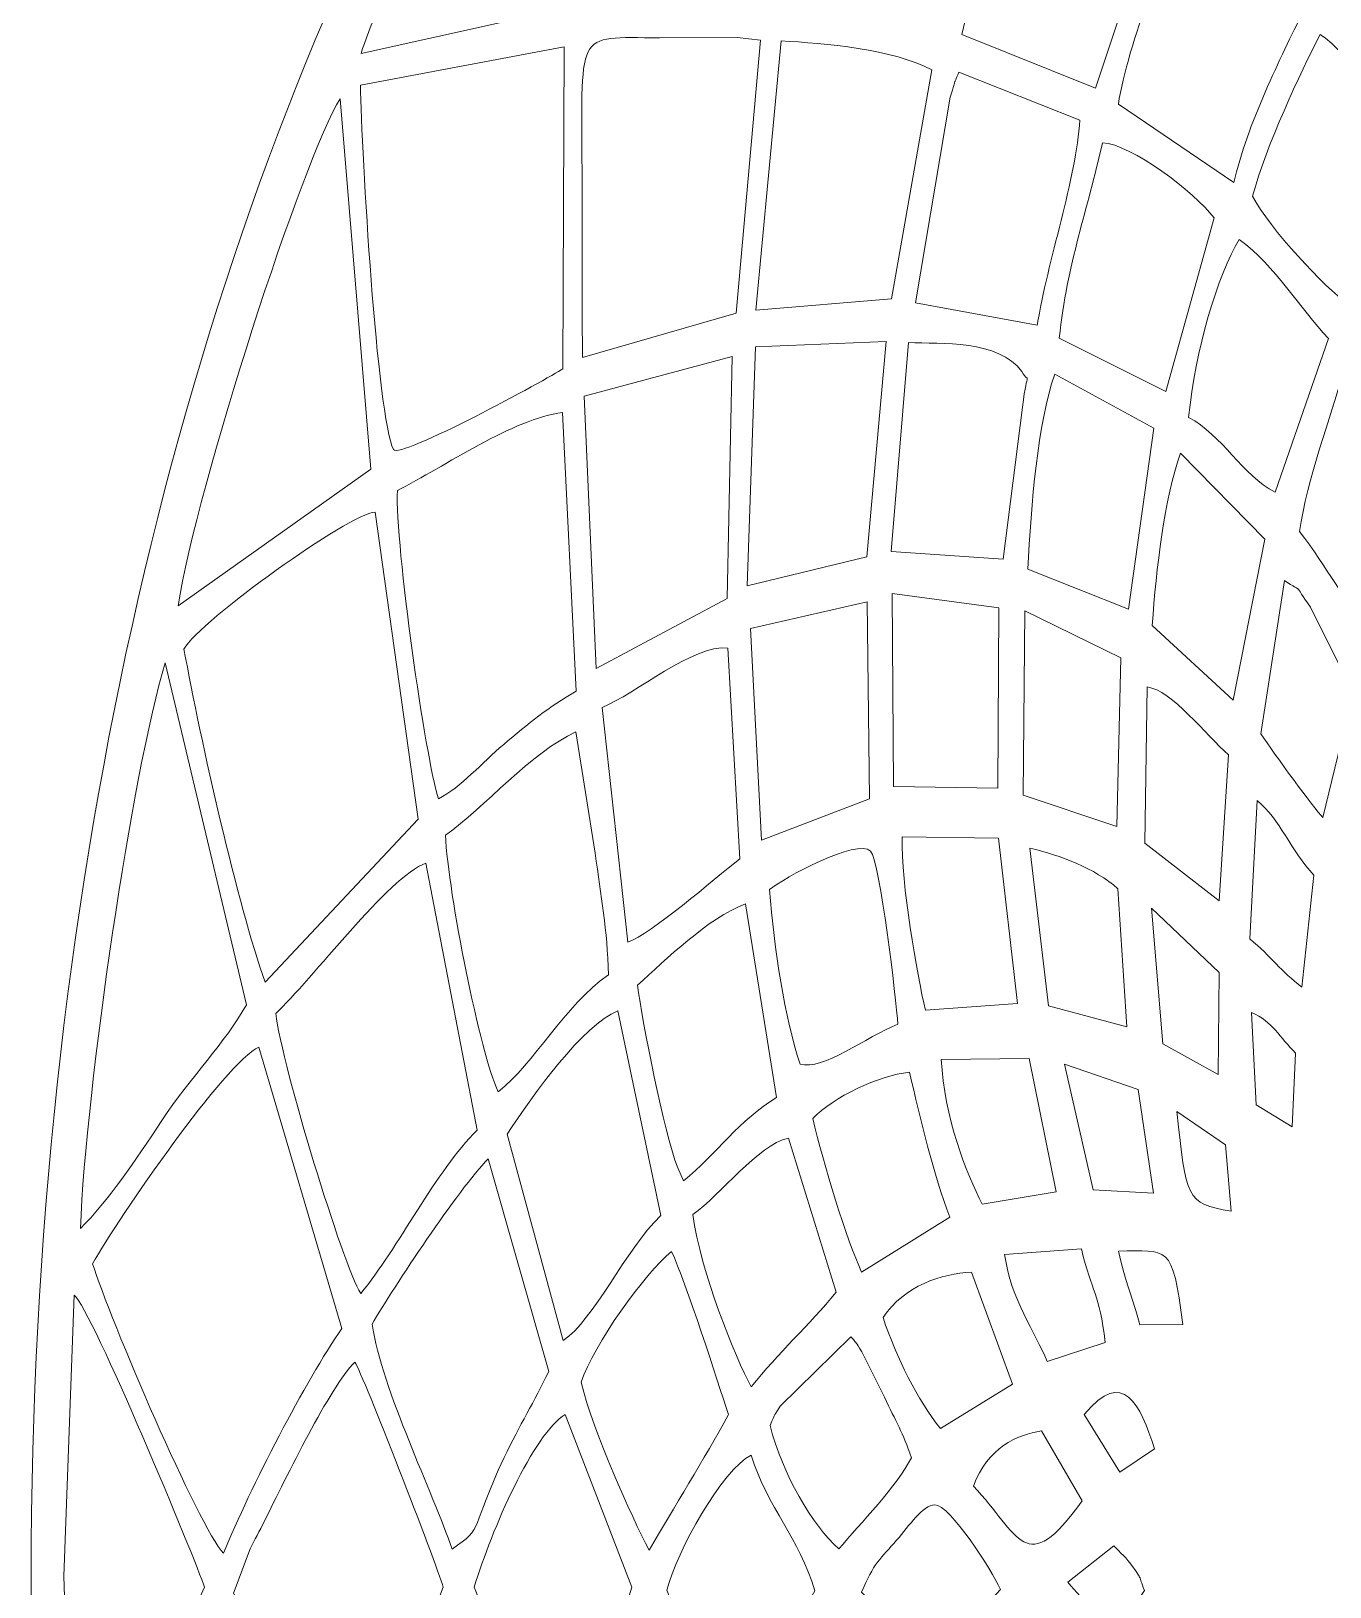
# Model space of a CAD drawing. Header units: millimetres. Extents: x -95 to 95, y -175 to 175.
# Drawn here: x 34.75 to 62.48, y -4.96 to 28.25 of the extents above; entities that cross this region are included whole.
import ezdxf

# ---------------------------------------------------------------- set-up
doc = ezdxf.new("R2010")
doc.units = ezdxf.units.MM
doc.header["$MEASUREMENT"] = 0
doc.layers.add('Camada 1', color=7, linetype='Continuous')

msp = doc.modelspace()

# ---------------------------------------------------------------- linework, layer by layer
at = {"layer": 'Camada 1', "color": 250, "lineweight": 9}
for points, knots in [([(67.0046, 54.0657), (67.0046, 54.0657), (67.0046, 49.4857), (67.0046, 49.4857), (67.0046, 49.4857), (82.5225, 47.4014), (94.7546, 23.9353), (94.7546, -4.7067), (94.7546, -4.7067), (94.7546, -34.7198), (81.3236, -59.0509), (64.7546, -59.0509), (64.7546, -59.0509), (48.1856, -59.0509), (34.7546, -34.7198), (34.7546, -4.7067), (34.7546, -4.7067), (34.7546, 23.9353), (46.9867, 47.4014), (62.5046, 49.4857), (62.5046, 49.4857), (62.5046, 49.4857), (62.5046, 54.0657), (62.5046, 54.0657), (62.5046, 54.0657), (62.5046, 55.3084), (63.5119, 56.3157), (64.7546, 56.3157), (64.7546, 56.3157), (65.9973, 56.3157), (67.0046, 55.3084), (67.0046, 54.0657)], [0, 0, 0, 0, 0.1111111, 0.1111111, 0.1111111, 0.1111111, 0.2222222, 0.2222222, 0.2222222, 0.2222222, 0.3333333, 0.3333333, 0.3333333, 0.3333333, 0.4444444, 0.4444444, 0.4444444, 0.4444444, 0.5555556, 0.5555556, 0.5555556, 0.5555556, 0.6666667, 0.6666667, 0.6666667, 0.6666667, 0.7777778, 0.7777778, 0.7777778, 0.7777778, 1, 1, 1, 1]), ([(41.7999, 27.7744), (41.7999, 27.7744), (46.1995, 28.7505), (46.1995, 28.7505), (46.1995, 28.7505), (46.1995, 28.7505), (46.6687, 36.5925), (46.6687, 36.5925), (46.6687, 36.5925), (46.1089, 36.1385), (44.4126, 33.1449), (44.0214, 32.4431), (44.0214, 32.4431), (43.5748, 31.6421), (42.0929, 28.8157), (41.7999, 27.7744)], [0, 0, 0, 0, 0.2, 0.2, 0.2, 0.2, 0.4, 0.4, 0.4, 0.4, 0.6, 0.6, 0.6, 0.6, 1, 1, 1, 1]), ([(54.6187, 28.1811), (54.6187, 28.1811), (57.4752, 27.0323), (57.4752, 27.0323), (57.4752, 27.0323), (57.4752, 27.0323), (58.9261, 31.4045), (58.9261, 31.4045), (58.9261, 31.4045), (58.2365, 32.2506), (56.828, 33.1561), (55.8693, 33.4041), (55.8693, 33.4041), (55.8693, 33.4041), (54.6187, 28.1811), (54.6187, 28.1811)], [0, 0, 0, 0, 0.2, 0.2, 0.2, 0.2, 0.4, 0.4, 0.4, 0.4, 0.6, 0.6, 0.6, 0.6, 1, 1, 1, 1]), ([(57.9628, 26.6911), (57.9628, 26.6911), (60.4311, 25.0176), (60.4311, 25.0176), (60.4311, 25.0176), (60.699, 26.2435), (61.4526, 27.7369), (61.8939, 28.6422), (61.8939, 28.6422), (61.3397, 29.5614), (60.1961, 30.5149), (59.4329, 31.0808), (59.4329, 31.0808), (59.0161, 30.1038), (58.1624, 27.9699), (57.9628, 26.6911)], [0, 0, 0, 0, 0.2, 0.2, 0.2, 0.2, 0.4, 0.4, 0.4, 0.4, 0.6, 0.6, 0.6, 0.6, 1, 1, 1, 1]), ([(46.5154, 24.9592), (46.5154, 24.9592), (46.5154, 22.1969), (46.5154, 22.1969), (46.5154, 22.1969), (46.5154, 22.1969), (46.5244, 21.2842), (46.5244, 21.2842), (46.5244, 21.2842), (46.5244, 21.2842), (49.8048, 22.2275), (49.8048, 22.2275), (49.8048, 22.2275), (49.8048, 22.2275), (50.3214, 28.0611), (50.3214, 28.0611), (50.3214, 28.0611), (50.3214, 28.0611), (49.8282, 28.1159), (49.8282, 28.1159), (49.8282, 28.1159), (49.8282, 28.1159), (48.1695, 28.109), (48.1695, 28.109), (48.1695, 28.109), (46.3117, 28.1085), (46.5152, 28.3567), (46.5154, 24.9592)], [0, 0, 0, 0, 0.125, 0.125, 0.125, 0.125, 0.25, 0.25, 0.25, 0.25, 0.375, 0.375, 0.375, 0.375, 0.5, 0.5, 0.5, 0.5, 0.625, 0.625, 0.625, 0.625, 0.75, 0.75, 0.75, 0.75, 1, 1, 1, 1]), ([(41.784, 27.0999), (41.8104, 25.6596), (42.1332, 20.0298), (42.4906, 19.3204), (42.4906, 19.3204), (42.6088, 19.0985), (45.7983, 20.8373), (46.1053, 21.0415), (46.1053, 21.0415), (46.1053, 21.0415), (46.134, 27.9185), (46.134, 27.9185), (46.134, 27.9185), (46.134, 27.9185), (41.784, 27.0999), (41.784, 27.0999)], [0, 0, 0, 0, 0.2, 0.2, 0.2, 0.2, 0.4, 0.4, 0.4, 0.4, 0.6, 0.6, 0.6, 0.6, 1, 1, 1, 1]), ([(50.2216, 22.2982), (50.2216, 22.2982), (53.1221, 22.5343), (53.1221, 22.5343), (53.1221, 22.5343), (53.1221, 22.5343), (53.9798, 27.4235), (53.9798, 27.4235), (53.9798, 27.4235), (53.161, 27.8686), (51.6859, 27.9915), (50.764, 28.0423), (50.764, 28.0423), (50.764, 28.0423), (50.2216, 22.2982), (50.2216, 22.2982)], [0, 0, 0, 0, 0.2, 0.2, 0.2, 0.2, 0.4, 0.4, 0.4, 0.4, 0.6, 0.6, 0.6, 0.6, 1, 1, 1, 1]), ([(60.8268, 24.729), (61.1911, 24.0224), (62.3756, 22.7771), (62.8546, 22.4316), (62.8546, 22.4316), (63.1767, 23.3857), (63.9452, 24.6117), (64.3522, 25.3944), (64.3522, 25.3944), (64.1459, 26.0326), (62.8502, 27.8224), (62.2711, 28.1809), (62.2711, 28.1809), (61.8409, 27.3546), (61.1241, 25.8116), (60.8268, 24.729)], [0, 0, 0, 0, 0.2, 0.2, 0.2, 0.2, 0.4, 0.4, 0.4, 0.4, 0.6, 0.6, 0.6, 0.6, 1, 1, 1, 1]), ([(53.6291, 22.4478), (53.6291, 22.4478), (56.2314, 21.971), (56.2314, 21.971), (56.2314, 21.971), (56.4461, 23.3188), (57.0708, 25.1342), (57.1419, 26.3529), (57.1419, 26.3529), (57.1419, 26.3529), (54.5566, 27.375), (54.5566, 27.375), (54.5566, 27.375), (54.4205, 27.0239), (54.528, 27.3467), (54.3757, 26.8401), (54.3757, 26.8401), (54.3757, 26.8401), (53.6291, 22.4478), (53.6291, 22.4478)], [0, 0, 0, 0, 0.1666667, 0.1666667, 0.1666667, 0.1666667, 0.3333333, 0.3333333, 0.3333333, 0.3333333, 0.5, 0.5, 0.5, 0.5, 0.6666667, 0.6666667, 0.6666667, 0.6666667, 1, 1, 1, 1]), ([(37.8943, 15.981), (37.8943, 15.981), (42.0066, 18.9029), (42.0066, 18.9029), (42.0066, 18.9029), (42.0066, 18.9029), (41.3524, 26.8089), (41.3524, 26.8089), (41.3524, 26.8089), (40.5718, 25.5724), (38.2813, 18.5243), (37.8943, 15.981)], [0, 0, 0, 0, 0.25, 0.25, 0.25, 0.25, 0.5, 0.5, 0.5, 0.5, 1, 1, 1, 1]), ([(56.7004, 21.6943), (56.7004, 21.6943), (58.9757, 20.5589), (58.9757, 20.5589), (58.9757, 20.5589), (58.9757, 20.5589), (60.0068, 24.2628), (60.0068, 24.2628), (60.0068, 24.2628), (59.5839, 24.8236), (58.2424, 25.8331), (57.6224, 25.8701), (57.6224, 25.8701), (57.3056, 24.4268), (56.8743, 23.3097), (56.7004, 21.6943)], [0, 0, 0, 0, 0.2, 0.2, 0.2, 0.2, 0.4, 0.4, 0.4, 0.4, 0.6, 0.6, 0.6, 0.6, 1, 1, 1, 1]), ([(59.4634, 20.0067), (60.1799, 19.6292), (60.6015, 18.7725), (61.3102, 18.4071), (61.3102, 18.4071), (61.3102, 18.4071), (62.4502, 21.6865), (62.4502, 21.6865), (62.4502, 21.6865), (61.8297, 22.3487), (61.3189, 23.232), (60.5448, 23.8051), (60.5448, 23.8051), (60.0751, 23.0467), (59.6062, 21.4325), (59.4634, 20.0067)], [0, 0, 0, 0, 0.2, 0.2, 0.2, 0.2, 0.4, 0.4, 0.4, 0.4, 0.6, 0.6, 0.6, 0.6, 1, 1, 1, 1]), ([(50.2166, 21.5123), (50.2166, 21.5123), (50.0423, 16.4079), (50.0423, 16.4079), (50.0423, 16.4079), (50.0423, 16.4079), (52.5919, 17.03), (52.5919, 17.03), (52.5919, 17.03), (52.5919, 17.03), (53.0096, 21.6244), (53.0096, 21.6244), (53.0096, 21.6244), (53.0096, 21.6244), (50.2166, 21.5123), (50.2166, 21.5123)], [0, 0, 0, 0, 0.2, 0.2, 0.2, 0.2, 0.4, 0.4, 0.4, 0.4, 0.6, 0.6, 0.6, 0.6, 1, 1, 1, 1]), ([(53.1141, 17.1399), (53.1141, 17.1399), (55.5074, 16.9815), (55.5074, 16.9815), (55.5074, 16.9815), (55.5074, 16.9815), (55.9152, 20.2249), (55.9152, 20.2249), (55.9152, 20.2249), (56.025, 21.1348), (56.0811, 20.6581), (55.9026, 20.9885), (55.9026, 20.9885), (55.4054, 21.6646), (54.1805, 21.5704), (53.483, 21.6052), (53.483, 21.6052), (53.483, 21.6052), (53.1141, 17.1399), (53.1141, 17.1399)], [0, 0, 0, 0, 0.1666667, 0.1666667, 0.1666667, 0.1666667, 0.3333333, 0.3333333, 0.3333333, 0.3333333, 0.5, 0.5, 0.5, 0.5, 0.6666667, 0.6666667, 0.6666667, 0.6666667, 1, 1, 1, 1]), ([(46.5608, 20.4578), (46.5608, 20.4578), (46.8157, 14.646), (46.8157, 14.646), (46.8157, 14.646), (46.8157, 14.646), (49.6103, 16.1366), (49.6103, 16.1366), (49.6103, 16.1366), (49.6103, 16.1366), (49.7189, 21.3091), (49.7189, 21.3091), (49.7189, 21.3091), (49.7189, 21.3091), (46.5608, 20.4578), (46.5608, 20.4578)], [0, 0, 0, 0, 0.2, 0.2, 0.2, 0.2, 0.4, 0.4, 0.4, 0.4, 0.6, 0.6, 0.6, 0.6, 1, 1, 1, 1]), ([(56.0282, 16.767), (56.0282, 16.767), (58.1758, 15.9094), (58.1758, 15.9094), (58.1758, 15.9094), (58.1758, 15.9094), (58.7226, 19.7727), (58.7226, 19.7727), (58.7226, 19.7727), (58.7226, 19.7727), (56.6041, 20.9254), (56.6041, 20.9254), (56.6041, 20.9254), (56.2326, 19.87), (56.1079, 18.1522), (56.0282, 16.767)], [0, 0, 0, 0, 0.2, 0.2, 0.2, 0.2, 0.4, 0.4, 0.4, 0.4, 0.6, 0.6, 0.6, 0.6, 1, 1, 1, 1]), ([(61.8315, 17.5699), (62.4457, 16.7617), (62.7491, 16.1645), (63.3431, 15.303), (63.3431, 15.303), (63.6339, 16.4619), (64.0292, 17.2559), (64.3518, 18.2837), (64.3518, 18.2837), (64.016, 19.286), (63.4721, 20.4717), (62.7536, 20.9335), (62.7536, 20.9335), (62.5125, 20.04), (61.9829, 18.6929), (61.8315, 17.5699)], [0, 0, 0, 0, 0.2, 0.2, 0.2, 0.2, 0.4, 0.4, 0.4, 0.4, 0.6, 0.6, 0.6, 0.6, 1, 1, 1, 1]), ([(42.5734, 18.4484), (42.5208, 17.2886), (43.1765, 12.6899), (43.449, 11.8663), (43.449, 11.8663), (43.9292, 12.1064), (44.3772, 12.6324), (44.8426, 13.0259), (44.8426, 13.0259), (45.3659, 13.4684), (45.805, 13.8265), (46.3913, 14.1619), (46.3913, 14.1619), (46.3913, 14.1619), (46.1005, 20.109), (46.1005, 20.109), (46.1005, 20.109), (45.0543, 19.9903), (43.5739, 18.948), (42.5734, 18.4484)], [0, 0, 0, 0, 0.1666667, 0.1666667, 0.1666667, 0.1666667, 0.3333333, 0.3333333, 0.3333333, 0.3333333, 0.5, 0.5, 0.5, 0.5, 0.6666667, 0.6666667, 0.6666667, 0.6666667, 1, 1, 1, 1]), ([(58.6868, 15.5646), (58.6868, 15.5646), (60.4153, 13.9661), (60.4153, 13.9661), (60.4153, 13.9661), (60.4153, 13.9661), (61.0879, 17.4083), (61.0879, 17.4083), (61.0879, 17.4083), (61.0879, 17.4083), (59.2912, 19.2395), (59.2912, 19.2395), (59.2912, 19.2395), (58.9458, 18.2709), (58.7697, 16.782), (58.6868, 15.5646)], [0, 0, 0, 0, 0.2, 0.2, 0.2, 0.2, 0.4, 0.4, 0.4, 0.4, 0.6, 0.6, 0.6, 0.6, 1, 1, 1, 1]), ([(38.0176, 15.0611), (38.3798, 13.0684), (39.1632, 9.5979), (39.7492, 7.9509), (39.7492, 7.9509), (39.7492, 7.9509), (43.0175, 11.4266), (43.0175, 11.4266), (43.0175, 11.4266), (43.0175, 11.4266), (42.0971, 17.9833), (42.0971, 17.9833), (42.0971, 17.9833), (41.5434, 17.9473), (38.3756, 15.6831), (38.0176, 15.0611)], [0, 0, 0, 0, 0.2, 0.2, 0.2, 0.2, 0.4, 0.4, 0.4, 0.4, 0.6, 0.6, 0.6, 0.6, 1, 1, 1, 1]), ([(61.0066, 13.248), (61.2931, 12.822), (62.1254, 11.6693), (62.3309, 11.4639), (62.3309, 11.4639), (62.3309, 11.4639), (62.9716, 14.127), (62.9716, 14.127), (62.9716, 14.127), (62.9716, 14.127), (62.0641, 15.9521), (62.0641, 15.9521), (62.0641, 15.9521), (61.6755, 16.5055), (61.9385, 16.2369), (61.5077, 16.5231), (61.5077, 16.5231), (61.5077, 16.5231), (61.0066, 13.248), (61.0066, 13.248)], [0, 0, 0, 0, 0.1666667, 0.1666667, 0.1666667, 0.1666667, 0.3333333, 0.3333333, 0.3333333, 0.3333333, 0.5, 0.5, 0.5, 0.5, 0.6666667, 0.6666667, 0.6666667, 0.6666667, 1, 1, 1, 1]), ([(50.1091, 15.5022), (50.1091, 15.5022), (50.3442, 10.9807), (50.3442, 10.9807), (50.3442, 10.9807), (50.3442, 10.9807), (52.653, 11.8668), (52.653, 11.8668), (52.653, 11.8668), (52.653, 11.8668), (52.6002, 16.0653), (52.6002, 16.0653), (52.6002, 16.0653), (52.6002, 16.0653), (50.1091, 15.5022), (50.1091, 15.5022)], [0, 0, 0, 0, 0.2, 0.2, 0.2, 0.2, 0.4, 0.4, 0.4, 0.4, 0.6, 0.6, 0.6, 0.6, 1, 1, 1, 1]), ([(53.1654, 12.129), (53.1654, 12.129), (55.3881, 12.0893), (55.3881, 12.0893), (55.3881, 12.0893), (55.3881, 12.0893), (55.4114, 15.9403), (55.4114, 15.9403), (55.4114, 15.9403), (55.4114, 15.9403), (53.135, 16.2466), (53.135, 16.2466), (53.135, 16.2466), (53.135, 16.2466), (53.1654, 12.129), (53.1654, 12.129)], [0, 0, 0, 0, 0.2, 0.2, 0.2, 0.2, 0.4, 0.4, 0.4, 0.4, 0.6, 0.6, 0.6, 0.6, 1, 1, 1, 1]), ([(55.9332, 11.9438), (55.9332, 11.9438), (57.9271, 11.2704), (57.9271, 11.2704), (57.9271, 11.2704), (57.9271, 11.2704), (58.0143, 14.8743), (58.0143, 14.8743), (58.0143, 14.8743), (58.0143, 14.8743), (55.964, 15.8744), (55.964, 15.8744), (55.964, 15.8744), (55.964, 15.8744), (55.9332, 11.9438), (55.9332, 11.9438)], [0, 0, 0, 0, 0.2, 0.2, 0.2, 0.2, 0.4, 0.4, 0.4, 0.4, 0.6, 0.6, 0.6, 0.6, 1, 1, 1, 1]), ([(46.9436, 13.8111), (46.9436, 13.8111), (47.4912, 8.8007), (47.4912, 8.8007), (47.4912, 8.8007), (47.9777, 8.9713), (49.3155, 10.1323), (49.8819, 10.584), (49.8819, 10.584), (49.8819, 10.584), (49.6273, 15.0822), (49.6273, 15.0822), (49.6273, 15.0822), (48.894, 15.1627), (47.6508, 14.1013), (46.9436, 13.8111)], [0, 0, 0, 0, 0.2, 0.2, 0.2, 0.2, 0.4, 0.4, 0.4, 0.4, 0.6, 0.6, 0.6, 0.6, 1, 1, 1, 1]), ([(35.8056, 2.6912), (36.3959, 3.2687), (36.9706, 4.1324), (37.5442, 4.9962), (37.5442, 4.9962), (38.1618, 5.9261), (38.9035, 6.6603), (39.3495, 7.4649), (39.3495, 7.4649), (39.3495, 7.4649), (37.6192, 14.7662), (37.6192, 14.7662), (37.6192, 14.7662), (36.914, 12.4727), (35.9272, 5.7187), (35.8056, 2.6912)], [0, 0, 0, 0, 0.2, 0.2, 0.2, 0.2, 0.4, 0.4, 0.4, 0.4, 0.6, 0.6, 0.6, 0.6, 1, 1, 1, 1]), ([(58.525, 10.9167), (58.525, 10.9167), (60.1161, 9.6832), (60.1161, 9.6832), (60.1161, 9.6832), (60.1161, 9.6832), (60.3104, 12.8029), (60.3104, 12.8029), (60.3104, 12.8029), (59.8416, 13.2172), (59.0969, 14.1887), (58.5791, 14.2511), (58.5791, 14.2511), (58.5791, 14.2511), (58.525, 10.9167), (58.525, 10.9167)], [0, 0, 0, 0, 0.2, 0.2, 0.2, 0.2, 0.4, 0.4, 0.4, 0.4, 0.6, 0.6, 0.6, 0.6, 1, 1, 1, 1]), ([(43.6, 11.0869), (43.6552, 9.8353), (44.3456, 6.409), (44.7248, 5.6091), (44.7248, 5.6091), (45.5001, 6.2162), (46.128, 7.4411), (47.077, 8.1079), (47.077, 8.1079), (47.0569, 9.0842), (46.9163, 9.7714), (46.7958, 10.702), (46.7958, 10.702), (46.7958, 10.702), (46.3834, 13.2928), (46.3834, 13.2928), (46.3834, 13.2928), (45.4309, 12.8566), (44.4307, 11.6778), (43.6, 11.0869)], [0, 0, 0, 0, 0.1666667, 0.1666667, 0.1666667, 0.1666667, 0.3333333, 0.3333333, 0.3333333, 0.3333333, 0.5, 0.5, 0.5, 0.5, 0.6666667, 0.6666667, 0.6666667, 0.6666667, 1, 1, 1, 1]), ([(60.7665, 8.8737), (61.2335, 8.4971), (61.427, 8.1787), (61.8823, 7.8453), (61.8823, 7.8453), (61.8823, 7.8453), (62.136, 10.2312), (62.136, 10.2312), (62.136, 10.2312), (61.6542, 10.7547), (61.4064, 11.4323), (60.926, 11.825), (60.926, 11.825), (60.926, 11.825), (60.7665, 8.8737), (60.7665, 8.8737)], [0, 0, 0, 0, 0.2, 0.2, 0.2, 0.2, 0.4, 0.4, 0.4, 0.4, 0.6, 0.6, 0.6, 0.6, 1, 1, 1, 1]), ([(50.5177, 9.9269), (50.6073, 8.6563), (50.8505, 7.1796), (51.1687, 6.2017), (51.1687, 6.2017), (51.6551, 6.0457), (52.5822, 6.7888), (53.2543, 7.0531), (53.2543, 7.0531), (53.2263, 7.562), (52.876, 10.5232), (52.6727, 10.7441), (52.6727, 10.7441), (52.403, 11.037), (50.8006, 10.1637), (50.5177, 9.9269)], [0, 0, 0, 0, 0.2, 0.2, 0.2, 0.2, 0.4, 0.4, 0.4, 0.4, 0.6, 0.6, 0.6, 0.6, 1, 1, 1, 1]), ([(53.8442, 7.3488), (53.8442, 7.3488), (55.8099, 7.4914), (55.8099, 7.4914), (55.8099, 7.4914), (55.8099, 7.4914), (55.4052, 11.0244), (55.4052, 11.0244), (55.4052, 11.0244), (55.4052, 11.0244), (53.3488, 11.0518), (53.3488, 11.0518), (53.3488, 11.0518), (53.3202, 10.0565), (53.6666, 8.1165), (53.8442, 7.3488)], [0, 0, 0, 0, 0.2, 0.2, 0.2, 0.2, 0.4, 0.4, 0.4, 0.4, 0.6, 0.6, 0.6, 0.6, 1, 1, 1, 1]), ([(56.4696, 7.4458), (56.4696, 7.4458), (58.1451, 6.9982), (58.1451, 6.9982), (58.1451, 6.9982), (58.1451, 6.9982), (57.9529, 9.9445), (57.9529, 9.9445), (57.9529, 9.9445), (57.4546, 10.3849), (56.7348, 10.6542), (56.076, 10.8097), (56.076, 10.8097), (56.076, 10.8097), (56.4696, 7.4458), (56.4696, 7.4458)], [0, 0, 0, 0, 0.2, 0.2, 0.2, 0.2, 0.4, 0.4, 0.4, 0.4, 0.6, 0.6, 0.6, 0.6, 1, 1, 1, 1]), ([(39.977, 7.2841), (40.1163, 6.1352), (41.4085, 1.9218), (41.7905, 1.3042), (41.7905, 1.3042), (42.5843, 2.2654), (43.3947, 3.9184), (44.2737, 4.7918), (44.2737, 4.7918), (44.2737, 4.7918), (43.1778, 10.4894), (43.1778, 10.4894), (43.1778, 10.4894), (42.3954, 10.2146), (40.7214, 7.9649), (39.977, 7.2841)], [0, 0, 0, 0, 0.2, 0.2, 0.2, 0.2, 0.4, 0.4, 0.4, 0.4, 0.6, 0.6, 0.6, 0.6, 1, 1, 1, 1]), ([(47.698, 7.8884), (47.8061, 7.0832), (48.2534, 4.7726), (48.5559, 3.9891), (48.5559, 3.9891), (48.5559, 3.9891), (48.6798, 3.7087), (48.6798, 3.7087), (48.6798, 3.7087), (49.3844, 4.2862), (49.8773, 5.0116), (50.6652, 5.4869), (50.6652, 5.4869), (50.6652, 5.4869), (50.0056, 9.6189), (50.0056, 9.6189), (50.0056, 9.6189), (49.1855, 9.3134), (48.3162, 8.431), (47.698, 7.8884)], [0, 0, 0, 0, 0.1666667, 0.1666667, 0.1666667, 0.1666667, 0.3333333, 0.3333333, 0.3333333, 0.3333333, 0.5, 0.5, 0.5, 0.5, 0.6666667, 0.6666667, 0.6666667, 0.6666667, 1, 1, 1, 1]), ([(58.9132, 6.6348), (58.9132, 6.6348), (60.0951, 5.9766), (60.0951, 5.9766), (60.0951, 5.9766), (60.0951, 5.9766), (60.1182, 8.1557), (60.1182, 8.1557), (60.1182, 8.1557), (60.1182, 8.1557), (58.6704, 9.5326), (58.6704, 9.5326), (58.6704, 9.5326), (58.6704, 9.5326), (58.9132, 6.6348), (58.9132, 6.6348)], [0, 0, 0, 0, 0.2, 0.2, 0.2, 0.2, 0.4, 0.4, 0.4, 0.4, 0.6, 0.6, 0.6, 0.6, 1, 1, 1, 1]), ([(44.9129, 4.7026), (44.9129, 4.7026), (46.1116, 0.3), (46.1116, 0.3), (46.1116, 0.3), (46.7642, 0.732), (47.4361, 2.2302), (48.1939, 2.9701), (48.1939, 2.9701), (48.1939, 2.9701), (47.28, 7.3374), (47.28, 7.3374), (47.28, 7.3374), (46.5213, 7.029), (45.4866, 5.5651), (44.9129, 4.7026)], [0, 0, 0, 0, 0.2, 0.2, 0.2, 0.2, 0.4, 0.4, 0.4, 0.4, 0.6, 0.6, 0.6, 0.6, 1, 1, 1, 1]), ([(60.9062, 5.329), (60.9062, 5.329), (61.6744, 4.8641), (61.6744, 4.8641), (61.6744, 4.8641), (61.6744, 4.8641), (61.7469, 6.4362), (61.7469, 6.4362), (61.7469, 6.4362), (61.4038, 6.772), (61.2616, 7.1084), (60.8039, 7.303), (60.8039, 7.303), (60.8039, 7.303), (60.9062, 5.329), (60.9062, 5.329)], [0, 0, 0, 0, 0.2, 0.2, 0.2, 0.2, 0.4, 0.4, 0.4, 0.4, 0.6, 0.6, 0.6, 0.6, 1, 1, 1, 1]), ([(36.0663, 1.9404), (36.4284, 0.7853), (38.3329, -3.6924), (38.8646, -4.2414), (38.8646, -4.2414), (39.4318, -2.826), (40.6155, -0.5657), (41.3868, 0.5593), (41.3868, 0.5593), (41.3868, 0.5593), (39.6164, 6.562), (39.6164, 6.562), (39.6164, 6.562), (38.9051, 6.2496), (36.6283, 2.9256), (36.0663, 1.9404)], [0, 0, 0, 0, 0.2, 0.2, 0.2, 0.2, 0.4, 0.4, 0.4, 0.4, 0.6, 0.6, 0.6, 0.6, 1, 1, 1, 1]), ([(55.0588, 3.2093), (55.0588, 3.2093), (56.6377, 3.4768), (56.6377, 3.4768), (56.6377, 3.4768), (56.6377, 3.4768), (56.0577, 6.3186), (56.0577, 6.3186), (56.0577, 6.3186), (56.0577, 6.3186), (54.1833, 6.2955), (54.1833, 6.2955), (54.1833, 6.2955), (54.2434, 5.0865), (54.7138, 3.868), (55.0588, 3.2093)], [0, 0, 0, 0, 0.2, 0.2, 0.2, 0.2, 0.4, 0.4, 0.4, 0.4, 0.6, 0.6, 0.6, 0.6, 1, 1, 1, 1]), ([(51.4411, 5.0391), (51.6588, 4.0934), (52.1691, 2.4309), (52.4808, 1.7623), (52.4808, 1.7623), (52.4808, 1.7623), (54.3659, 2.9314), (54.3659, 2.9314), (54.3659, 2.9314), (54.0104, 3.8475), (53.745, 5.0217), (53.503, 6.0272), (53.503, 6.0272), (52.8441, 5.9633), (51.879, 5.4927), (51.4411, 5.0391)], [0, 0, 0, 0, 0.2, 0.2, 0.2, 0.2, 0.4, 0.4, 0.4, 0.4, 0.6, 0.6, 0.6, 0.6, 1, 1, 1, 1]), ([(57.428, 3.5148), (57.428, 3.5148), (58.7111, 3.4489), (58.7111, 3.4489), (58.7111, 3.4489), (58.7111, 3.4489), (58.3826, 5.6619), (58.3826, 5.6619), (58.3826, 5.6619), (58.3826, 5.6619), (56.8154, 6.1999), (56.8154, 6.1999), (56.8154, 6.1999), (56.8154, 6.1999), (57.428, 3.5148), (57.428, 3.5148)], [0, 0, 0, 0, 0.2, 0.2, 0.2, 0.2, 0.4, 0.4, 0.4, 0.4, 0.6, 0.6, 0.6, 0.6, 1, 1, 1, 1]), ([(60.3692, 3.0626), (60.3692, 3.0626), (60.2485, 4.4763), (60.2485, 4.4763), (60.2485, 4.4763), (60.2485, 4.4763), (59.2104, 5.1885), (59.2104, 5.1885), (59.2104, 5.1885), (59.4179, 3.3393), (59.3915, 3.2262), (60.3692, 3.0626)], [0, 0, 0, 0, 0.25, 0.25, 0.25, 0.25, 0.5, 0.5, 0.5, 0.5, 1, 1, 1, 1]), ([(48.8802, 2.9905), (49.0406, 1.7732), (49.7909, -0.0644), (50.126, -0.6907), (50.126, -0.6907), (50.7063, 0.0421), (51.3549, 0.6177), (51.9377, 1.3298), (51.9377, 1.3298), (51.9377, 1.3298), (50.9193, 4.6208), (50.9193, 4.6208), (50.9193, 4.6208), (50.2652, 4.4689), (49.4734, 3.4094), (48.8802, 2.9905)], [0, 0, 0, 0, 0.2, 0.2, 0.2, 0.2, 0.4, 0.4, 0.4, 0.4, 0.6, 0.6, 0.6, 0.6, 1, 1, 1, 1]), ([(42.0347, 0.6527), (42.2459, -0.7554), (43.3358, -2.9519), (43.7401, -4.1514), (43.7401, -4.1514), (44.4376, -3.6966), (44.1163, -3.7401), (44.8521, -2.1984), (44.8521, -2.1984), (45.1862, -1.4985), (45.494, -1.0059), (45.8031, -0.3615), (45.8031, -0.3615), (45.8031, -0.3615), (44.509, 4.1791), (44.509, 4.1791), (44.509, 4.1791), (43.8734, 3.5187), (42.4877, 1.4383), (42.0347, 0.6527)], [0, 0, 0, 0, 0.1666667, 0.1666667, 0.1666667, 0.1666667, 0.3333333, 0.3333333, 0.3333333, 0.3333333, 0.5, 0.5, 0.5, 0.5, 0.6666667, 0.6666667, 0.6666667, 0.6666667, 1, 1, 1, 1]), ([(58.4218, 0.6377), (58.4218, 0.6377), (59.3388, 0.6418), (59.3388, 0.6418), (59.3388, 0.6418), (59.1157, 2.3901), (59.0259, 2.2115), (57.9633, 2.2092), (57.9633, 2.2092), (58.1178, 1.5206), (58.2651, 1.2146), (58.4218, 0.6377)], [0, 0, 0, 0, 0.25, 0.25, 0.25, 0.25, 0.5, 0.5, 0.5, 0.5, 1, 1, 1, 1]), ([(46.4972, -0.5916), (46.7564, -1.6755), (47.5663, -3.4435), (47.9462, -4.1768), (47.9462, -4.1768), (48.4629, -3.2784), (49.1292, -2.2298), (49.6387, -1.2822), (49.6387, -1.2822), (49.4053, -0.5597), (48.7326, 1.5495), (48.4246, 2.2011), (48.4246, 2.2011), (47.8442, 1.7277), (46.7605, 0.2094), (46.4972, -0.5916)], [0, 0, 0, 0, 0.2, 0.2, 0.2, 0.2, 0.4, 0.4, 0.4, 0.4, 0.6, 0.6, 0.6, 0.6, 1, 1, 1, 1]), ([(56.4413, -0.1511), (56.4413, -0.1511), (57.682, 0.2602), (57.682, 0.2602), (57.682, 0.2602), (57.5577, 1.3339), (57.3999, 1.3015), (57.1728, 2.2586), (57.1728, 2.2586), (57.1728, 2.2586), (55.5345, 2.1363), (55.5345, 2.1363), (55.5345, 2.1363), (55.6727, 1.1518), (56.1844, 0.4998), (56.4413, -0.1511)], [0, 0, 0, 0, 0.2, 0.2, 0.2, 0.2, 0.4, 0.4, 0.4, 0.4, 0.6, 0.6, 0.6, 0.6, 1, 1, 1, 1]), ([(52.939, 0.7894), (53.2246, -0.066), (53.6821, -0.9782), (54.1658, -1.5788), (54.1658, -1.5788), (54.1658, -1.5788), (55.7003, -0.629), (55.7003, -0.629), (55.7003, -0.629), (55.7003, -0.629), (54.8275, 1.7623), (54.8275, 1.7623), (54.8275, 1.7623), (54.1875, 1.7216), (53.3989, 1.4785), (52.939, 0.7894)], [0, 0, 0, 0, 0.2, 0.2, 0.2, 0.2, 0.4, 0.4, 0.4, 0.4, 0.6, 0.6, 0.6, 0.6, 1, 1, 1, 1]), ([(35.4529, -4.7328), (35.4529, -4.7328), (35.6596, -11.1198), (35.6596, -11.1198), (35.6596, -11.1198), (35.6596, -11.1198), (38.455, -4.9652), (38.455, -4.9652), (38.455, -4.9652), (38.2655, -4.3914), (36.0593, 0.9444), (35.6746, 1.2705), (35.6746, 1.2705), (35.6746, 1.2705), (35.4529, -4.7328), (35.4529, -4.7328)], [0, 0, 0, 0, 0.2, 0.2, 0.2, 0.2, 0.4, 0.4, 0.4, 0.4, 0.6, 0.6, 0.6, 0.6, 1, 1, 1, 1]), ([(50.527, -1.5124), (50.8004, -2.5644), (51.4149, -3.6269), (51.9969, -4.1496), (51.9969, -4.1496), (52.4495, -3.6142), (53.2618, -2.7804), (53.5443, -2.203), (53.5443, -2.203), (53.3667, -1.662), (53.2116, -1.4337), (52.9676, -0.9077), (52.9676, -0.9077), (52.9676, -0.9077), (52.4868, 0.0622), (52.4868, 0.0622), (52.4868, 0.0622), (52.3261, 0.3133), (52.4292, 0.1785), (52.252, 0.3799), (52.252, 0.3799), (52.252, 0.3799), (50.7411, -1.1042), (50.7411, -1.1042), (50.7411, -1.1042), (50.5578, -1.3912), (50.6652, -1.2191), (50.527, -1.5124)], [0, 0, 0, 0, 0.125, 0.125, 0.125, 0.125, 0.25, 0.25, 0.25, 0.25, 0.375, 0.375, 0.375, 0.375, 0.5, 0.5, 0.5, 0.5, 0.625, 0.625, 0.625, 0.625, 0.75, 0.75, 0.75, 0.75, 1, 1, 1, 1]), ([(39.0779, -5.091), (39.7126, -6.2956), (40.9553, -9.0277), (41.6629, -9.6525), (41.6629, -9.6525), (41.9422, -9.2246), (41.9474, -9.1605), (42.1493, -8.5969), (42.1493, -8.5969), (42.3052, -8.1619), (42.4176, -7.825), (42.6055, -7.3518), (42.6055, -7.3518), (42.983, -6.4013), (43.2363, -5.783), (43.5512, -4.9652), (43.5512, -4.9652), (43.3939, -4.4426), (41.8398, -0.4182), (41.6629, -0.1591), (41.6629, -0.1591), (41.1252, -0.7085), (40.2043, -2.6064), (39.7345, -3.5566), (39.7345, -3.5566), (39.6311, -3.7658), (39.5215, -3.9616), (39.4322, -4.1487), (39.4322, -4.1487), (39.4322, -4.1487), (39.0779, -5.091), (39.0779, -5.091)], [0, 0, 0, 0, 0.1111111, 0.1111111, 0.1111111, 0.1111111, 0.2222222, 0.2222222, 0.2222222, 0.2222222, 0.3333333, 0.3333333, 0.3333333, 0.3333333, 0.4444444, 0.4444444, 0.4444444, 0.4444444, 0.5555556, 0.5555556, 0.5555556, 0.5555556, 0.6666667, 0.6666667, 0.6666667, 0.6666667, 0.7777778, 0.7777778, 0.7777778, 0.7777778, 1, 1, 1, 1]), ([(57.2349, -1.2822), (57.2349, -1.2822), (57.9943, -2.5112), (57.9943, -2.5112), (57.9943, -2.5112), (57.9943, -2.5112), (58.735, -2.0104), (58.735, -2.0104), (58.735, -2.0104), (58.4281, -1.0616), (58.0689, -0.2639), (57.2349, -1.2822)], [0, 0, 0, 0, 0.25, 0.25, 0.25, 0.25, 0.5, 0.5, 0.5, 0.5, 1, 1, 1, 1]), ([(44.2143, -4.9652), (44.5265, -5.8131), (45.7243, -8.2296), (46.1267, -8.5935), (46.1267, -8.5935), (46.5533, -7.4896), (47.2901, -5.9279), (47.5759, -4.9652), (47.5759, -4.9652), (47.5759, -4.9652), (46.1554, -1.2765), (46.1554, -1.2765), (46.1554, -1.2765), (45.4772, -1.6996), (44.5854, -3.7249), (44.2143, -4.9652)], [0, 0, 0, 0, 0.2, 0.2, 0.2, 0.2, 0.4, 0.4, 0.4, 0.4, 0.6, 0.6, 0.6, 0.6, 1, 1, 1, 1]), ([(54.869, -2.8062), (55.8536, -3.8477), (55.9719, -4.827), (57.1876, -3.1238), (57.1876, -3.1238), (57.1876, -3.1238), (56.3231, -1.6291), (56.3231, -1.6291), (56.3231, -1.6291), (55.7995, -1.7083), (55.1745, -1.9925), (54.869, -2.8062)], [0, 0, 0, 0, 0.25, 0.25, 0.25, 0.25, 0.5, 0.5, 0.5, 0.5, 1, 1, 1, 1]), ([(48.3279, -5.0317), (48.7146, -6.0672), (49.4856, -7.3673), (50.1623, -7.6266), (50.1623, -7.6266), (50.501, -6.5792), (51.0131, -5.8452), (51.4866, -5.0407), (51.4866, -5.0407), (51.1439, -3.9048), (50.4903, -3.2939), (50.123, -2.1491), (50.123, -2.1491), (49.5161, -2.4471), (48.5293, -4.1991), (48.3279, -5.0317)], [0, 0, 0, 0, 0.2, 0.2, 0.2, 0.2, 0.4, 0.4, 0.4, 0.4, 0.6, 0.6, 0.6, 0.6, 1, 1, 1, 1]), ([(52.4823, -5.0739), (54.81, -7.3896), (53.5162, -7.025), (55.447, -5.0146), (55.447, -5.0146), (55.2615, -4.606), (54.3662, -3.2025), (54.0452, -3.2069), (54.0452, -3.2069), (53.7919, -3.2103), (53.4962, -3.6544), (53.2304, -3.961), (53.2304, -3.961), (52.9014, -4.3406), (52.7253, -4.4634), (52.4823, -5.0739)], [0, 0, 0, 0, 0.2, 0.2, 0.2, 0.2, 0.4, 0.4, 0.4, 0.4, 0.6, 0.6, 0.6, 0.6, 1, 1, 1, 1]), ([(56.8835, -4.86), (57.2184, -5.2645), (57.5553, -5.6063), (58.0634, -5.7231), (58.0634, -5.7231), (58.0634, -5.7231), (58.5201, -5.0336), (58.5201, -5.0336), (58.5201, -5.0336), (58.3739, -4.6701), (58.5037, -4.8642), (58.2456, -4.4951), (58.2456, -4.4951), (58.1515, -4.3606), (57.9979, -4.2189), (57.8656, -4.0804), (57.8656, -4.0804), (57.8656, -4.0804), (56.8835, -4.86), (56.8835, -4.86)], [0, 0, 0, 0, 0.1666667, 0.1666667, 0.1666667, 0.1666667, 0.3333333, 0.3333333, 0.3333333, 0.3333333, 0.5, 0.5, 0.5, 0.5, 0.6666667, 0.6666667, 0.6666667, 0.6666667, 1, 1, 1, 1])]:
    msp.add_open_spline(points, degree=3, knots=knots, dxfattribs=at)

doc.saveas('drawing.dxf')
